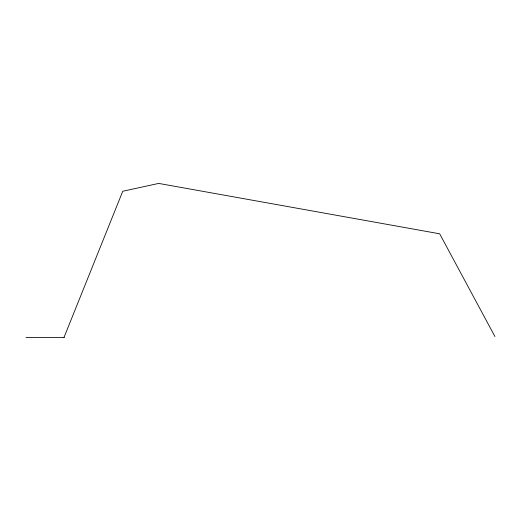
<?xml version="1.0" encoding="UTF-8"?>
<svg xmlns="http://www.w3.org/2000/svg" width="521" height="521" viewBox="0 0 521 521"><rect width="100%" height="100%" fill="white"/><g stroke="black" fill="none" stroke-linecap="round" stroke-linejoin="round"><path stroke-width="0.78" d="M63.94 337.582L122.761 191.259L158.69 183.418L439.665 233.792L494.95 336.573M26.05 337.582L64.278 337.582"/></g></svg>
